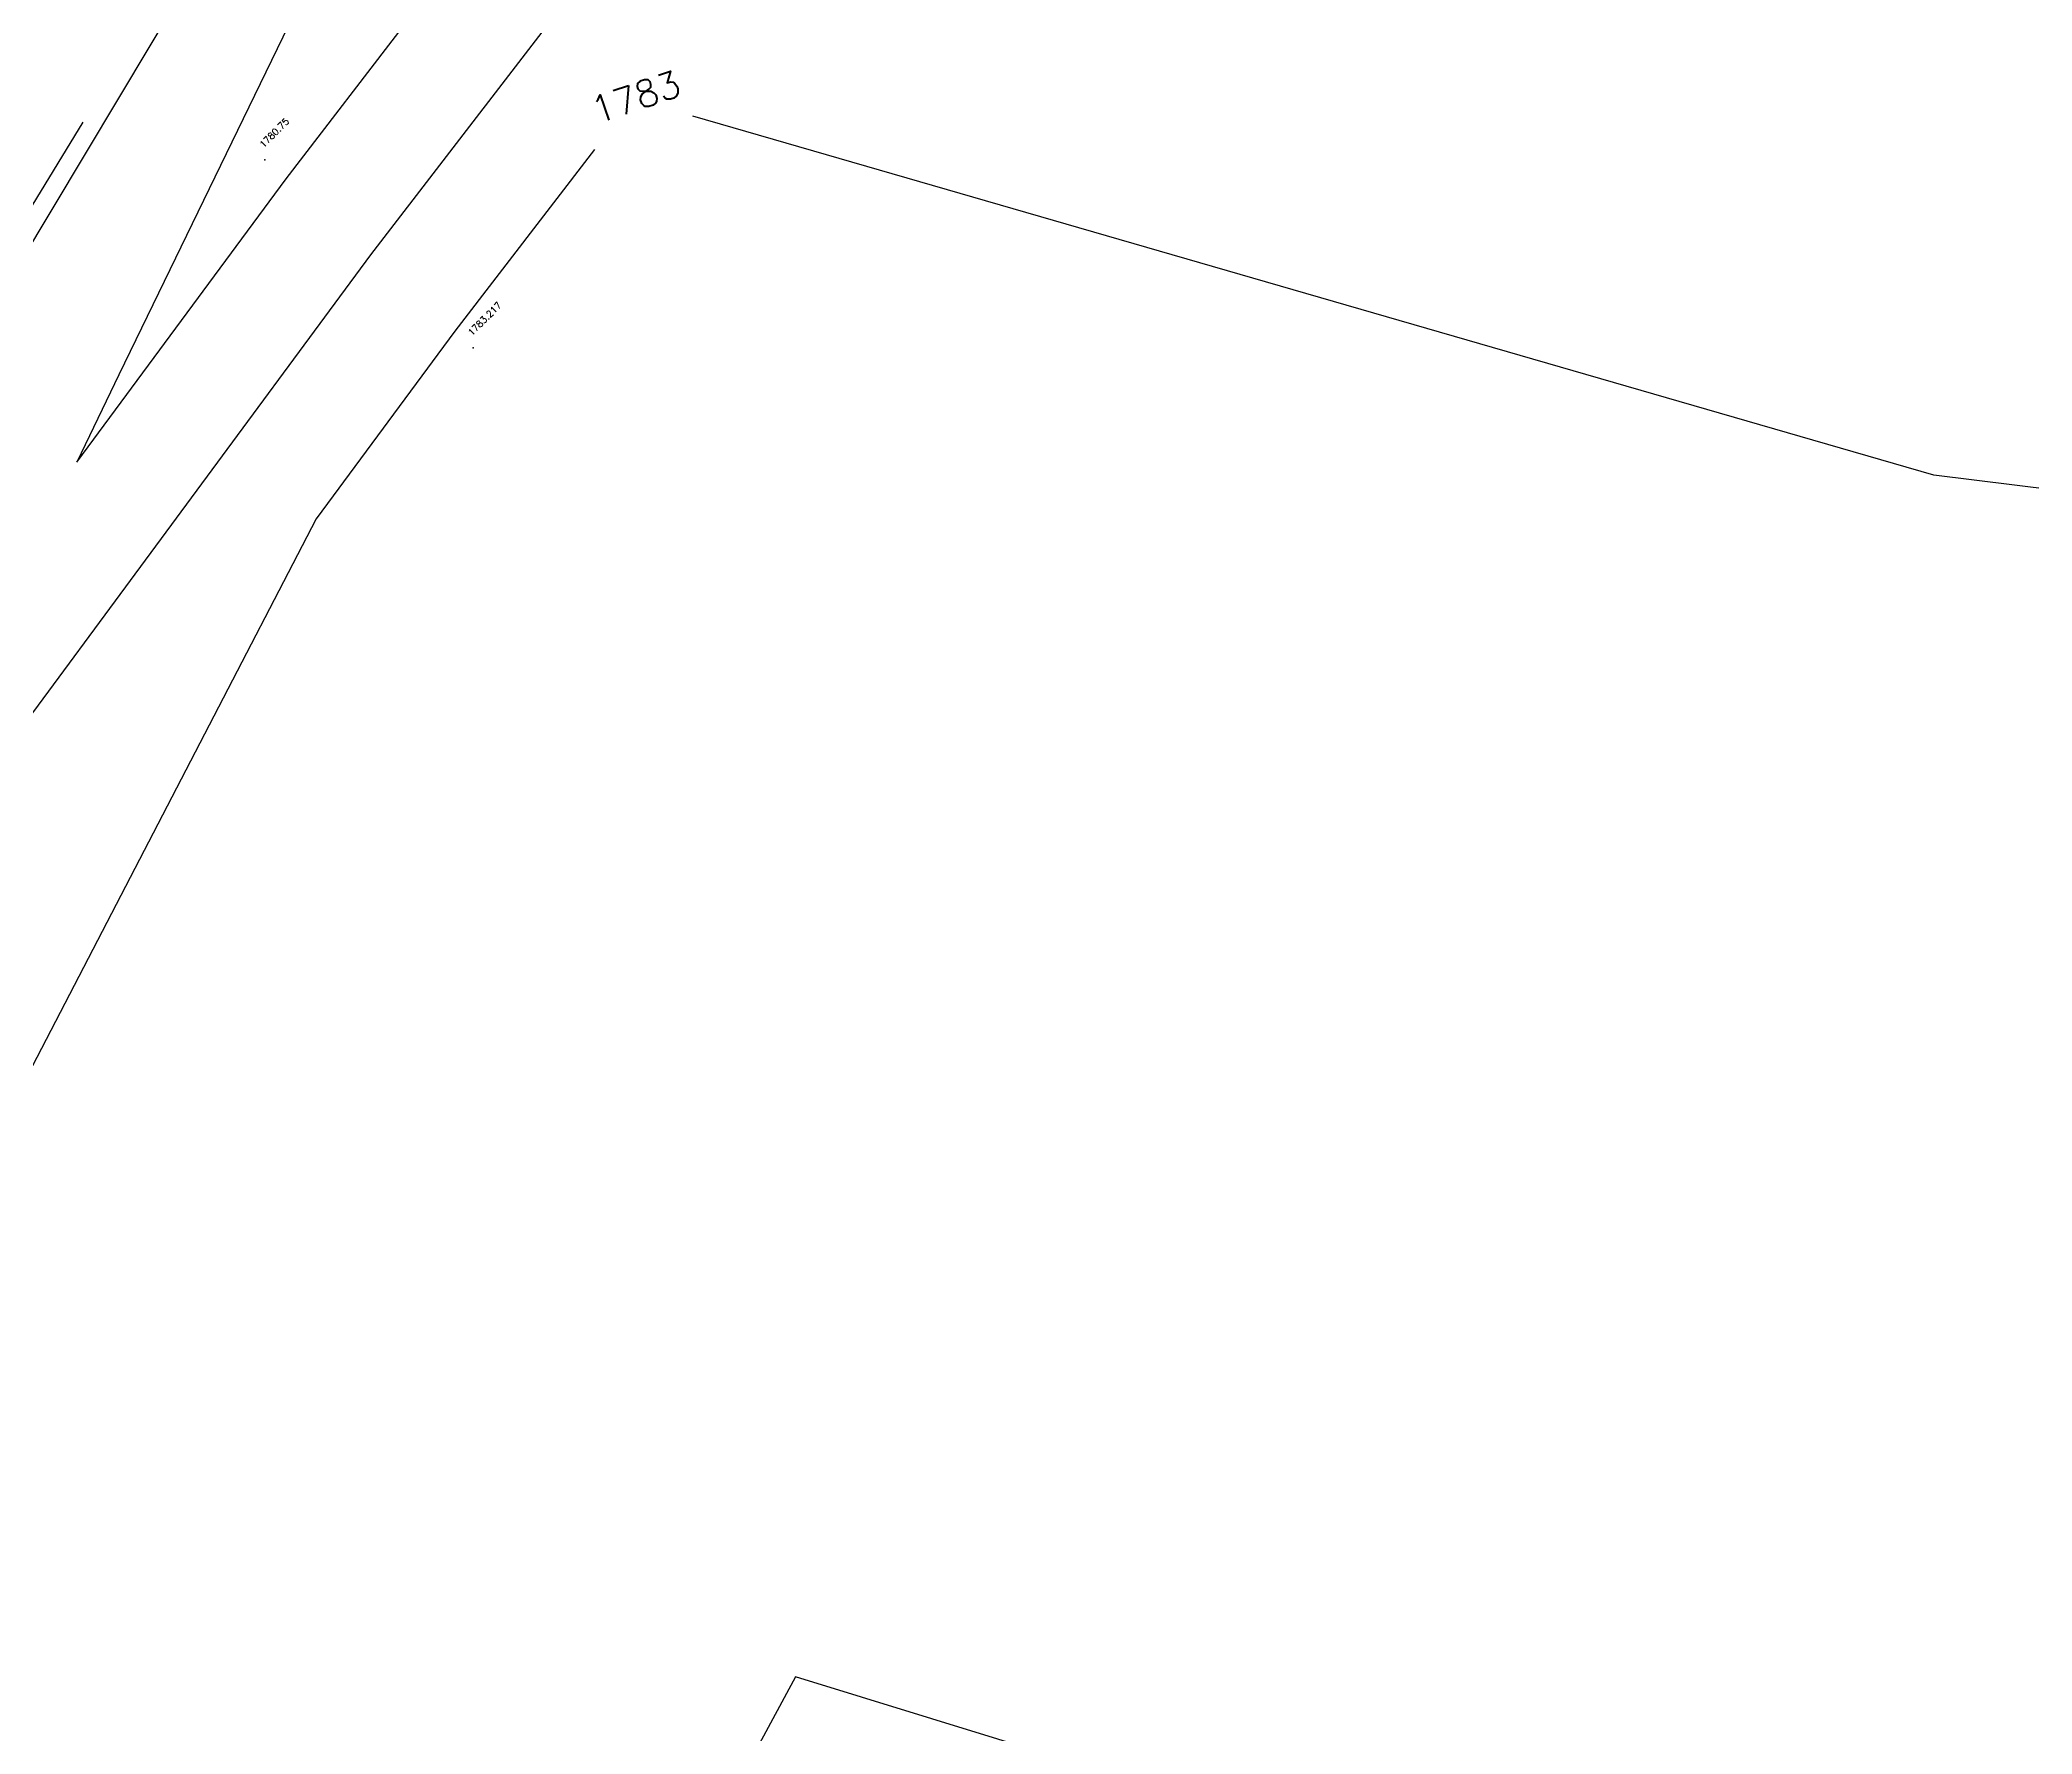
# Model space of a CAD drawing. Header units: inches. Extents: x 9956484 to 9957113, y 272553 to 273016.
# Drawn here: x 9956608.9 to 9956683.7, y 272757.5 to 272821.1 of the extents above; entities that cross this region are included whole.
import ezdxf
from ezdxf.enums import TextEntityAlignment as Align

# ---------------------------------------------------------------- set-up
doc = ezdxf.new("R2010")
doc.units = ezdxf.units.IN
doc.header["$MEASUREMENT"] = 0
doc.layers.add('Cont_Annotation', color=7, linetype='Continuous', lineweight=15)
for name, color, linetype in [('Contour', 4, 'Continuous'), ('Points', 7, 'Continuous'), ('Points-ELV', 6, 'Continuous'), ('Points-NUM', 4, 'Continuous'), ('Points-TXT', 3, 'Continuous')]:
    doc.layers.add(name, color=color, linetype=linetype)
doc.styles.add('Cont_Anno', font='')
doc.styles.add('romans', font='romans.shx')
doc.styles.get('Cont_Anno').set_extended_font_data('romans', bold=True)

# ---------------------------------------------------------------- blocks, each defined once
blk = doc.blocks.new('POINTS')
at = {"layer": 'Points'}
blk.add_line((0, 0), (0, 0), dxfattribs=at)
blk.add_point((0, 0), dxfattribs=at)
at = {"layer": 'Points-ELV', "style": 'romans'}
blk.add_attdef('ELEV', text='', height=1, rotation=45, dxfattribs=at).set_placement((0, 0), align=Align.BOTTOM_LEFT)
at = {"layer": 'Points-NUM', "style": 'romans'}
blk.add_attdef('PTNUM', text='', height=1, dxfattribs=at).set_placement((0, 0), align=Align.BOTTOM_RIGHT)
at = {"layer": 'Points-TXT', "style": 'romans'}
blk.add_attdef('DESC', text='', height=1, dxfattribs=at).set_placement((0, 0), align=Align.BOTTOM_RIGHT)

msp = doc.modelspace()

# ---------------------------------------------------------------- linework, layer by layer
at = {"layer": 'Contour'}
for points, elevation in [([(9956652.14, 272884.184), (9956645.401, 272873.138), (9956634.185, 272854.405), (9956611.915, 272808.512), (9956610.33, 272805.24), (9956618.188, 272815.882), (9956622.707, 272821.759), (9956657.011, 272870.006), (9956661.866, 272873.887), (9956674.269, 272887.858), (9956685.414, 272888.708), (9956698.188, 272909.497), (9956709.526, 272926.263), (9956703.404, 272935.818), (9956712.327, 272948.754), (9956722.684, 272960.455), (9956747.614, 272967.93), (9956747.946, 272975.104), (9956751.114, 272975.758), (9956760.192, 272984.277), (9956764.012, 272987.515), (9956790.131, 272990.738), (9956795.888, 272988.387)], 1781), ([(9956694.902, 272872.443), (9956671.746, 272870.677), (9956668.165, 272866.642), (9956651.992, 272853.713), (9956643.954, 272842.409), (9956621.358, 272813.02), (9956592.159, 272773.472), (9956588.257, 272765.951), (9956587.152, 272765.529), (9956586.022, 272765.467), (9956583.702, 272763.178), (9956589.994, 272776.173), (9956605.718, 272808.576), (9956621.732, 272835.324), (9956631.355, 272851.098)], 1782), ([(9956629.771, 272816.976), (9956624.529, 272810.158), (9956619.322, 272803.106), (9956593.98, 272754.261), (9956586.805, 272751.519), (9956579.466, 272751.118), (9956564.4, 272736.249), (9956568.072, 272743.834), (9956577.25, 272762.747), (9956598.064, 272797.51), (9956610.57, 272818.011)], 1783), ([(9956713.364, 272800.626), (9956680.044, 272804.749), (9956633.461, 272818.226)], 1783), ([(9956713.419, 272774.161), (9956708.896, 272758.797), (9956683.221, 272745.484), (9956637.314, 272759.632), (9956620.75, 272728.907), (9956615.648, 272718.536), (9956587.486, 272737.901), (9956586.458, 272737.508), (9956572.91, 272736.768), (9956545.098, 272709.32), (9956546.151, 272711.494), (9956548.783, 272716.917), (9956573.196, 272757.693)], 1784)]:
    msp.add_lwpolyline(points, dxfattribs=dict(at, elevation=elevation))

# ---------------------------------------------------------------- block references
at = {"layer": 'Points', "linetype": 'Continuous'}
ref = msp.add_blockref('POINTS', (9956617.395, 272816.597, 1780.75), dxfattribs=at)
ref.add_attrib('ELEV', '1780.75', dxfattribs={"layer": 'Points-ELV', "height": 0.25, "rotation": 45, "style": 'romans'}).set_placement((9956617.395, 272816.972, 1780.75), align=Align.BOTTOM_LEFT)
ref = msp.add_blockref('POINTS', (9956625.217, 272809.537, 1783.217), dxfattribs=at)
ref.add_attrib('ELEV', '1783.217', dxfattribs={"layer": 'Points-ELV', "height": 0.25, "rotation": 45, "style": 'romans'}).set_placement((9956625.217, 272809.912, 1783.217), align=Align.BOTTOM_LEFT)

# ---------------------------------------------------------------- texts
at = {"layer": 'Cont_Annotation', "style": 'Cont_Anno'}
msp.add_text('1783', height=1, rotation=18.71607, dxfattribs=at).set_placement((9956629.858, 272817.933, 1783))

doc.saveas('drawing.dxf')
